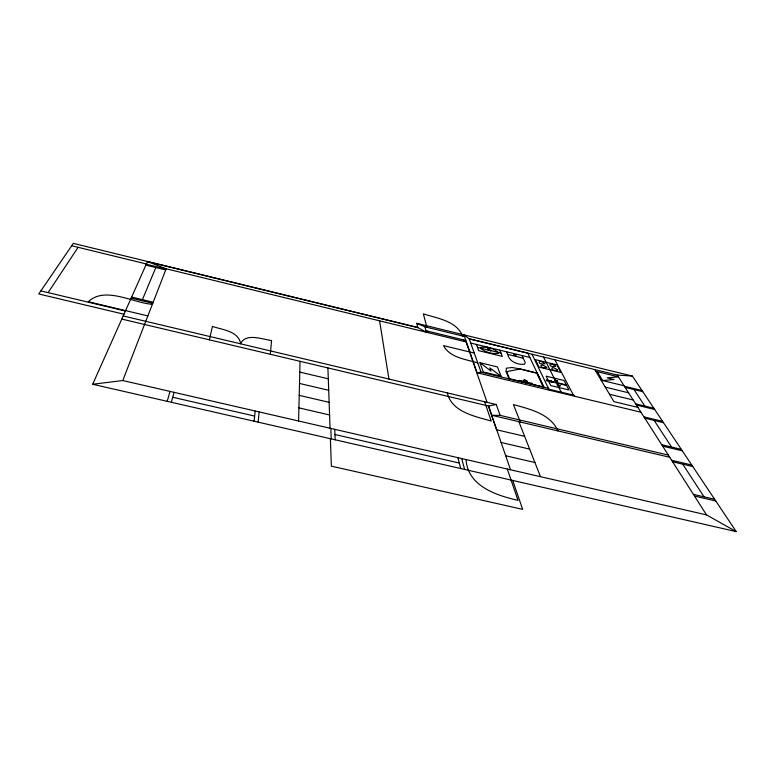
<?xml version="1.0" encoding="UTF-8"?>
<svg xmlns="http://www.w3.org/2000/svg" width="775" height="775" viewBox="0 0 775 775"><rect width="100%" height="100%" fill="white"/><g stroke="black" fill="none" stroke-linecap="round" stroke-linejoin="round"><path stroke-width="1.16" d="M298.598 421.009L300.032 361.257M270.33 354.282L271.56 340.525C262.134 339.353 245.83 332.62 240.473 343.79M258.143 422.152L259.17 411.932M254.074 421.222L255.188 411.012M209.366 339.838L212.428 326.42C222.183 329.753 238.109 331.09 240.57 343.18M171.343 402.283L174.084 392.344M167.197 401.334L170.016 391.414M147.531 261.485L92.671 384.264L122.77 380.535L166.16 268.789L466.385 341.988M142.416 299.644L155.814 267.54M48.118 292.621L78.11 247.312M121.801 319.077L488.618 406.022L496.223 404.502L500.166 415.371L668.379 455.109M548.458 388.372L481.052 372.155L477.08 372.794L463.905 334.858L469.214 338.888L617.326 375.071L632.371 376.059L736.25 531.631L92.671 384.264M602.601 380.554L614.042 379.508L607.212 377.842L618.45 376.834L595.801 371.302M500.166 415.371L491.844 415.303L488.618 406.022M122.77 380.535L706.509 514.891L736.25 531.631M172.728 397.265L254.636 416.068M334.965 434.513L459.304 463.053M693.402 494.353L714.647 499.284M694.497 496.058L715.8 500.999M298.918 407.863L329.569 414.964M505.678 455.758L534.905 462.53M299.499 383.451L328.697 390.29M524.646 436.335L496.581 429.757L488.327 405.945M299.218 395.357L329.123 402.332M501.057 442.457L529.616 449.113M491.544 415.226L669.774 457.298M299.77 372.087L328.29 378.82M671.673 460.282L691.765 465.019M672.642 461.803L692.782 466.54M147.86 315.929L88.273 301.737C105.022 285.781 133.484 303.132 152.365 304.304M40.852 290.896L125.395 311.017M123.961 314.224L38.75 293.977L73.325 243.369L417.773 327.467M123.196 315.948L496.223 404.502M661.753 444.714L681.312 449.355M662.664 446.158L682.281 450.808M644.819 418.171L663.477 422.656M131.634 297.067L153.179 302.231M131.159 298.133L152.762 303.306M609.518 394.272L633.156 399.987M477.758 362.884C465.872 359.309 449.878 357.74 443.503 345.621L474.271 353.09M635.684 403.853L653.848 408.231M636.469 405.083L654.681 409.471M637.893 407.408L613.916 401.624L594.754 369.549M525.208 381.532L526.312 381.804M525.334 381.843L519.376 380.409L519.802 381.387M526.448 382.104L532.357 383.528L532.803 384.516M501.105 376.292L483.29 372L479.938 362.7L497.414 366.933L501.105 376.292L489.829 367.912L491.021 371.08L479.967 362.71M548.845 389.186L574.149 395.279L574.672 396.267M476.809 372.727L641.032 412.232M643.996 416.882L662.606 421.348M506.618 351.869L507.722 354.427L523.28 358.224M477.487 347.374L500.999 353.1M601.1 380.186L624.175 385.795M624.476 386.27L642.039 390.542M625.202 387.413L642.804 391.695M605.256 387.132L628.564 392.78M416.756 323.32L424.952 326.817L426.386 332.243L417.802 327.602L416.756 323.32L632.371 376.059M424.952 326.817L464.477 336.476M417.802 327.602L147.473 261.601L166.16 268.789M425.988 330.741L465.862 340.467M71.697 245.752L146.417 263.975M470.687 343.044L529.848 357.469M146.301 264.227L166.053 269.051M145.903 265.127L165.705 269.952M634.018 389.554L644.781 406.042M654.158 420.418L671.538 447.039M682.727 464.177L704.039 496.823M617.258 375.052L706.509 514.891M597.37 371.69L602.717 380.583M554.929 359.862L573.403 395.095M543.527 357.043L561.187 392.16M532.028 354.233L549.32 390.174M557.942 430.9C550.366 413.802 529.79 409.093 513.418 404.579L520.345 422.026M522.098 355.638L525.217 362.555L524.52 364.202C517.845 365.035 509.262 361.76 507.722 354.427M531.04 383.218L531.485 384.197M526.884 383.092C527.891 379.614 520.829 378.142 525.77 382.821M520.732 380.728L521.197 381.717M499.768 350.135L502.384 356.432L478.698 350.678L476.402 344.439M518.872 421.677L540.485 476.683M489.5 347.626L490.11 349.176L487.766 348.605L487.165 347.055M508.952 378.83L506.046 371.312L506.346 368.193L511.994 367.476L520.161 368.978L537.201 373.095L543.934 387.267L527.775 353.09L469.175 338.772L481.052 372.155M491.699 415.264L510.522 469.728M466.133 341.93L487.068 402.332M512.701 480.442L522.66 509.369L331.351 466.162L330.382 438.66M462.607 336.021C456.494 320.821 437.158 318.322 423.344 313.865L426.948 327.312M463.615 339.915L464.138 341.446M484.608 401.75L491.224 421.058C475.075 416.33 451.757 412.126 447.34 392.896M507.305 469.04L518 500.359C496.136 495.332 467.887 486.196 466.007 459.536M427.635 331.138L428.042 332.64M461.706 458.548L464.613 469.437M457.899 457.676L460.738 468.546M379.585 320.831L388.934 379.033M334.742 429.331L335.197 439.803M330.828 428.43L331.216 438.892M327.903 367.863L330.043 428.246M557.603 370.082C549.921 372.126 549.872 363.969 557.603 370.082M555.646 366.304C548.022 368.309 547.983 360.278 555.646 366.304M546.704 367.427C538.954 369.472 539.022 361.324 546.704 367.427M544.825 363.669C537.143 365.664 537.211 357.643 544.825 363.669M498.616 352.79L498.218 353.371C492.135 354.223 485.412 352.112 480.577 348.392L480.82 347.326C486.884 346.657 494.305 348.401 498.616 352.79M559.531 385.679L557.855 385.175L559.531 385.679M560.151 385.863L557.235 384.991L560.151 385.863M557.089 380.864L555.442 380.37L557.089 380.864M557.709 381.058L554.822 380.186L557.709 381.058M490.904 350.746L488.105 349.942L490.904 350.746M490.304 350.571L488.705 350.116L490.304 350.571M520.209 369.007L506.182 371.7L506.84 371.855L509.524 378.752L543.207 386.88L536.726 373.201L520.209 369.007M524.016 380.137L526.932 380.98L524.016 380.137M530.788 383.654L530.788 383.654M521.478 381.281L520.984 381.222L521.478 381.281M551.771 381.213L546.152 379.857L546.607 380.796L552.246 382.153L551.771 381.213M566.36 384.942L548.312 380.583L546.152 376.156L564.035 380.486L566.36 384.942M566.573 385.407L548.506 381.048L550.715 385.572L568.937 389.961L566.573 385.407M560.858 372.417L538.964 367.098L535.37 359.639L556.925 364.889L560.858 372.417M516.072 355.124L513.602 354.524L516.072 355.124"/></g></svg>
